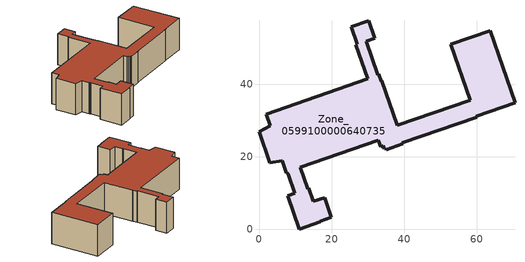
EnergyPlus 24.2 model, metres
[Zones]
Zone_0599100000640735
 floor ground (C_G): 29.54,51.82 32.81,42.59 33.03,42.66 33.66,40.84 33.86,40.91 38.07,28.62 58.2,35.52 52.84,50.98 63.74,54.68 70.59,34.85 59.94,31.18 60.06,30.88 39.46,23.83 39.57,23.51 35.04,21.95 34.97,22.32 34.59,22.18 34.3,23.03 33.51,22.75 32.9,24.48 11.39,17.03 13.41,11.15 13.73,11.25 14.97,7.67 18.09,8.71 19.92,3.23 16.85,2.2 16.92,2 11.14,0 7.97,9.27 9.84,9.91 8.01,15.16 7.94,15.34 7.84,15.63 7.81,15.68 7.57,15.59 6.46,18.92 2.98,18.3 0,26.87 3.14,28.54 2.02,31.75 30.01,41.43 26.74,50.82 27.13,50.95 25.46,55.78 30.28,57.46 31.9,52.66 z0
 wall outside (C_F): 33.66,40.84 33.03,42.66 32.81,42.59 29.54,51.82 31.9,52.66 30.28,57.46 25.46,55.78 27.13,50.95 26.74,50.82 30.01,41.43 2.02,31.75 3.14,28.54 0,26.87 2.98,18.3 6.46,18.92 7.57,15.59 7.81,15.68 7.84,15.63 7.94,15.34 8.01,15.16 9.84,9.91 7.97,9.27 11.14,0 16.92,2 16.85,2.2 19.92,3.23 18.09,8.71 14.97,7.67 13.73,11.25 13.41,11.15 11.39,17.03 32.9,24.48 33.51,22.75 34.3,23.03 34.59,22.18 34.97,22.32 35.04,21.95 39.57,23.51 39.46,23.83 60.06,30.88 59.94,31.18 70.59,34.85 63.74,54.68 52.84,50.98 58.2,35.52 38.07,28.62 33.86,40.91 33.66,40.84 z0:13.83
 roof outside (C_R): 39.46,23.83 60.06,30.88 59.94,31.18 70.59,34.85 63.74,54.68 52.84,50.98 58.2,35.52 38.07,28.62 33.86,40.91 33.66,40.84 33.03,42.66 32.81,42.59 29.54,51.82 31.9,52.66 30.28,57.46 25.46,55.78 27.13,50.95 26.74,50.82 30.01,41.43 2.02,31.75 3.14,28.54 0,26.87 2.98,18.3 6.46,18.92 7.57,15.59 7.81,15.68 7.84,15.63 7.94,15.34 8.01,15.16 9.84,9.91 7.97,9.27 11.14,0 16.92,2 16.85,2.2 19.92,3.23 18.09,8.71 14.97,7.67 13.73,11.25 13.41,11.15 11.39,17.03 32.9,24.48 33.51,22.75 34.3,23.03 34.59,22.18 34.97,22.32 35.04,21.95 39.57,23.51 z13.83
[BUILDING]
Pand.0599100000640735: North Axis=0; Terrain=City; Loads Convergence Tolerance Value=0.04; Temperature Convergence Tolerance Value=0.4; Solar Distribution=FullExterior; Maximum Number of Warmup Days=25; Minimum Number of Warmup Days=1
[Site:Location]
Rotterdam.The.Hague.AP_ZH_NLD Design_Conditions: Latitude=51.96; Longitude=4.45; Time Zone=1; Elevation=-4.5
[SITE:GROUNDTEMPERATURE:BUILDINGSURFACE]
18, 18, 18, 18, 18, 18, 18, 18, 18, 18, 18, 18
[MATERIAL] Thermal Absorptance=0.9; Solar Absorptance=0.7; Visible Absorptance=0.7
Name | Roughness | Thickness | Conductivity | Density | Specific Heat
G.TC.1965-1974 | MediumSmooth | 0.15 | 0.882353 | 540 | 1210
F.TC.1965-1974 | Rough | 0.3 | 0.697674 | 1920 | 840
R.TC.1965-1974 | MediumRough | 0.2 | 0.232558 | 1500 | 1000
[CONSTRUCTION]
C_G: G.TC.1965-1974
C_F: F.TC.1965-1974
C_R: R.TC.1965-1974
[ZONE]
Zone_0599100000640735: Type=1; Multiplier=1; Ceiling Height=Autocalculate; Volume=Autocalculate; Floor Area=autocalculate; Part of Total Floor Area=Yes
[ZONEINFILTRATION:DESIGNFLOWRATE]
Infil_Zone_0599100000640735: Zone or ZoneList or Space or SpaceList=Zone_0599100000640735; Schedule=AlwaysOn; Design Flow Rate Calculation Method=Flow/Area; Flow Rate per Floor Area=0.003; Constant Term Coefficient=1; Temperature Term Coefficient=0; Velocity Term Coefficient=0; Velocity Squared Term Coefficient=0
[HVACTEMPLATE:ZONE:IDEALLOADSAIRSYSTEM]
Zone_0599100000640735: Maximum Heating Supply Air Temperature=50; Minimum Cooling Supply Air Temperature=13; Maximum Heating Supply Air Humidity Ratio=0.0156; Minimum Cooling Supply Air Humidity Ratio=0.0077; Heating Limit=NoLimit; Cooling Limit=NoLimit; Dehumidification Control Type=ConstantSensibleHeatRatio; Cooling Sensible Heat Ratio=0.7; Dehumidification Setpoint=60; Humidification Control Type=None; Humidification Setpoint=30; Outdoor Air Method=None; Outdoor Air Flow Rate per Person=0.00944; Outdoor Air Flow Rate per Zone Floor Area=0; Outdoor Air Flow Rate per Zone=0; Demand Controlled Ventilation Type=None; Outdoor Air Economizer Type=NoEconomizer; Heat Recovery Type=None; Sensible Heat Recovery Effectiveness=0.7; Latent Heat Recovery Effectiveness=0.65
[ZONECONTROL:THERMOSTAT]
ThermostatControl_Zone_0599100000640735: Zone or ZoneList=Zone_0599100000640735; Control Type Schedule=DualSetpointControlType; Control 1=Thermostat_Zone_0599100000640735; Temperature Difference Between Cutout And Setpoint=0
[THERMOSTATSETPOINT:DUALSETPOINT]
Thermostat_Zone_0599100000640735: Heating Setpoint Temperature Schedule=HeatingSetpoint_Zone_0599100000640735; Cooling Setpoint Temperature Schedule=CoolingSetpoint_Zone_0599100000640735
[SCHEDULE:COMPACT]
HeatingSetpoint_Zone_0599100000640735: Through: 12/31, For: AllDays, Until: 24:00, 21
CoolingSetpoint_Zone_0599100000640735: Through: 12/31, For: AllDays, Until: 24:00, 24
DualSetpointControlType: Through: 12/31, For: AllDays, Until: 24:00, 4
AlwaysOn: Through: 12/31, For: AllDays, Until: 24:00, 1
